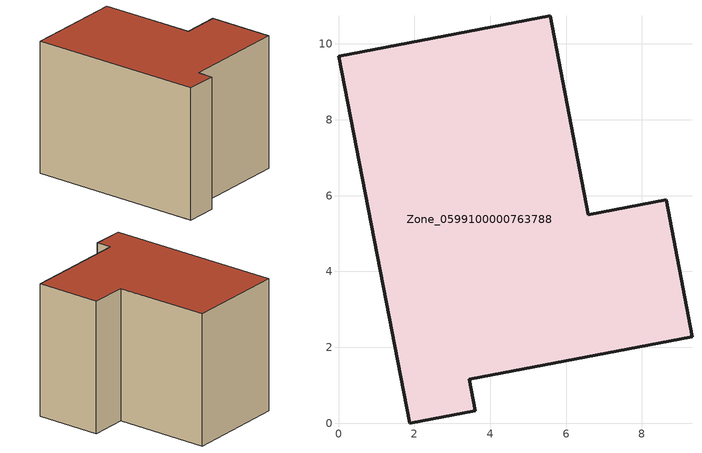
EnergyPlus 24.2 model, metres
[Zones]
Zone_0599100000763788
 floor ground (C_G): 0,9.67 5.58,10.74 6.58,5.5 8.64,5.89 9.32,2.28 3.45,1.16 3.61,0.33 1.88,0 z0
 wall outside (C_F): 1.88,0 3.61,0.33 3.45,1.16 9.32,2.28 8.64,5.89 6.58,5.5 5.58,10.74 0,9.67 1.88,0 z0:7.5
 roof outside (C_R): 5.58,10.74 0,9.67 1.88,0 3.61,0.33 3.45,1.16 9.32,2.28 8.64,5.89 6.58,5.5 z7.5
[BUILDING]
Pand.0599100000763788: North Axis=0; Terrain=City; Loads Convergence Tolerance Value=0.04; Temperature Convergence Tolerance Value=0.4; Solar Distribution=FullExterior; Maximum Number of Warmup Days=25; Minimum Number of Warmup Days=1
[Site:Location]
Rotterdam.The.Hague.AP_ZH_NLD Design_Conditions: Latitude=51.96; Longitude=4.45; Time Zone=1; Elevation=-4.5
[SITE:GROUNDTEMPERATURE:BUILDINGSURFACE]
18, 18, 18, 18, 18, 18, 18, 18, 18, 18, 18, 18
[MATERIAL] Thermal Absorptance=0.9; Solar Absorptance=0.7; Visible Absorptance=0.7
Name | Roughness | Thickness | Conductivity | Density | Specific Heat
G.TC.1975-1991 | MediumSmooth | 0.15 | 0.288461 | 540 | 1210
F.TC.1975-1991 | Rough | 0.3 | 0.230769 | 1920 | 840
R.TC.1975-1991 | MediumRough | 0.2 | 0.153846 | 1500 | 1000
[CONSTRUCTION]
C_G: G.TC.1975-1991
C_F: F.TC.1975-1991
C_R: R.TC.1975-1991
[ZONE]
Zone_0599100000763788: Type=1; Multiplier=1; Ceiling Height=Autocalculate; Volume=Autocalculate; Floor Area=autocalculate; Part of Total Floor Area=Yes
[ZONEINFILTRATION:DESIGNFLOWRATE]
Infil_Zone_0599100000763788: Zone or ZoneList or Space or SpaceList=Zone_0599100000763788; Schedule=AlwaysOn; Design Flow Rate Calculation Method=Flow/Area; Flow Rate per Floor Area=0.003; Constant Term Coefficient=1; Temperature Term Coefficient=0; Velocity Term Coefficient=0; Velocity Squared Term Coefficient=0
[HVACTEMPLATE:ZONE:IDEALLOADSAIRSYSTEM]
Zone_0599100000763788: Maximum Heating Supply Air Temperature=50; Minimum Cooling Supply Air Temperature=13; Maximum Heating Supply Air Humidity Ratio=0.0156; Minimum Cooling Supply Air Humidity Ratio=0.0077; Heating Limit=NoLimit; Cooling Limit=NoLimit; Dehumidification Control Type=ConstantSensibleHeatRatio; Cooling Sensible Heat Ratio=0.7; Dehumidification Setpoint=60; Humidification Control Type=None; Humidification Setpoint=30; Outdoor Air Method=None; Outdoor Air Flow Rate per Person=0.00944; Outdoor Air Flow Rate per Zone Floor Area=0; Outdoor Air Flow Rate per Zone=0; Demand Controlled Ventilation Type=None; Outdoor Air Economizer Type=NoEconomizer; Heat Recovery Type=None; Sensible Heat Recovery Effectiveness=0.7; Latent Heat Recovery Effectiveness=0.65
[ZONECONTROL:THERMOSTAT]
ThermostatControl_Zone_0599100000763788: Zone or ZoneList=Zone_0599100000763788; Control Type Schedule=DualSetpointControlType; Control 1=Thermostat_Zone_0599100000763788; Temperature Difference Between Cutout And Setpoint=0
[THERMOSTATSETPOINT:DUALSETPOINT]
Thermostat_Zone_0599100000763788: Heating Setpoint Temperature Schedule=HeatingSetpoint_Zone_0599100000763788; Cooling Setpoint Temperature Schedule=CoolingSetpoint_Zone_0599100000763788
[SCHEDULE:COMPACT]
HeatingSetpoint_Zone_0599100000763788: Through: 12/31, For: AllDays, Until: 24:00, 21
CoolingSetpoint_Zone_0599100000763788: Through: 12/31, For: AllDays, Until: 24:00, 24
DualSetpointControlType: Through: 12/31, For: AllDays, Until: 24:00, 4
AlwaysOn: Through: 12/31, For: AllDays, Until: 24:00, 1
